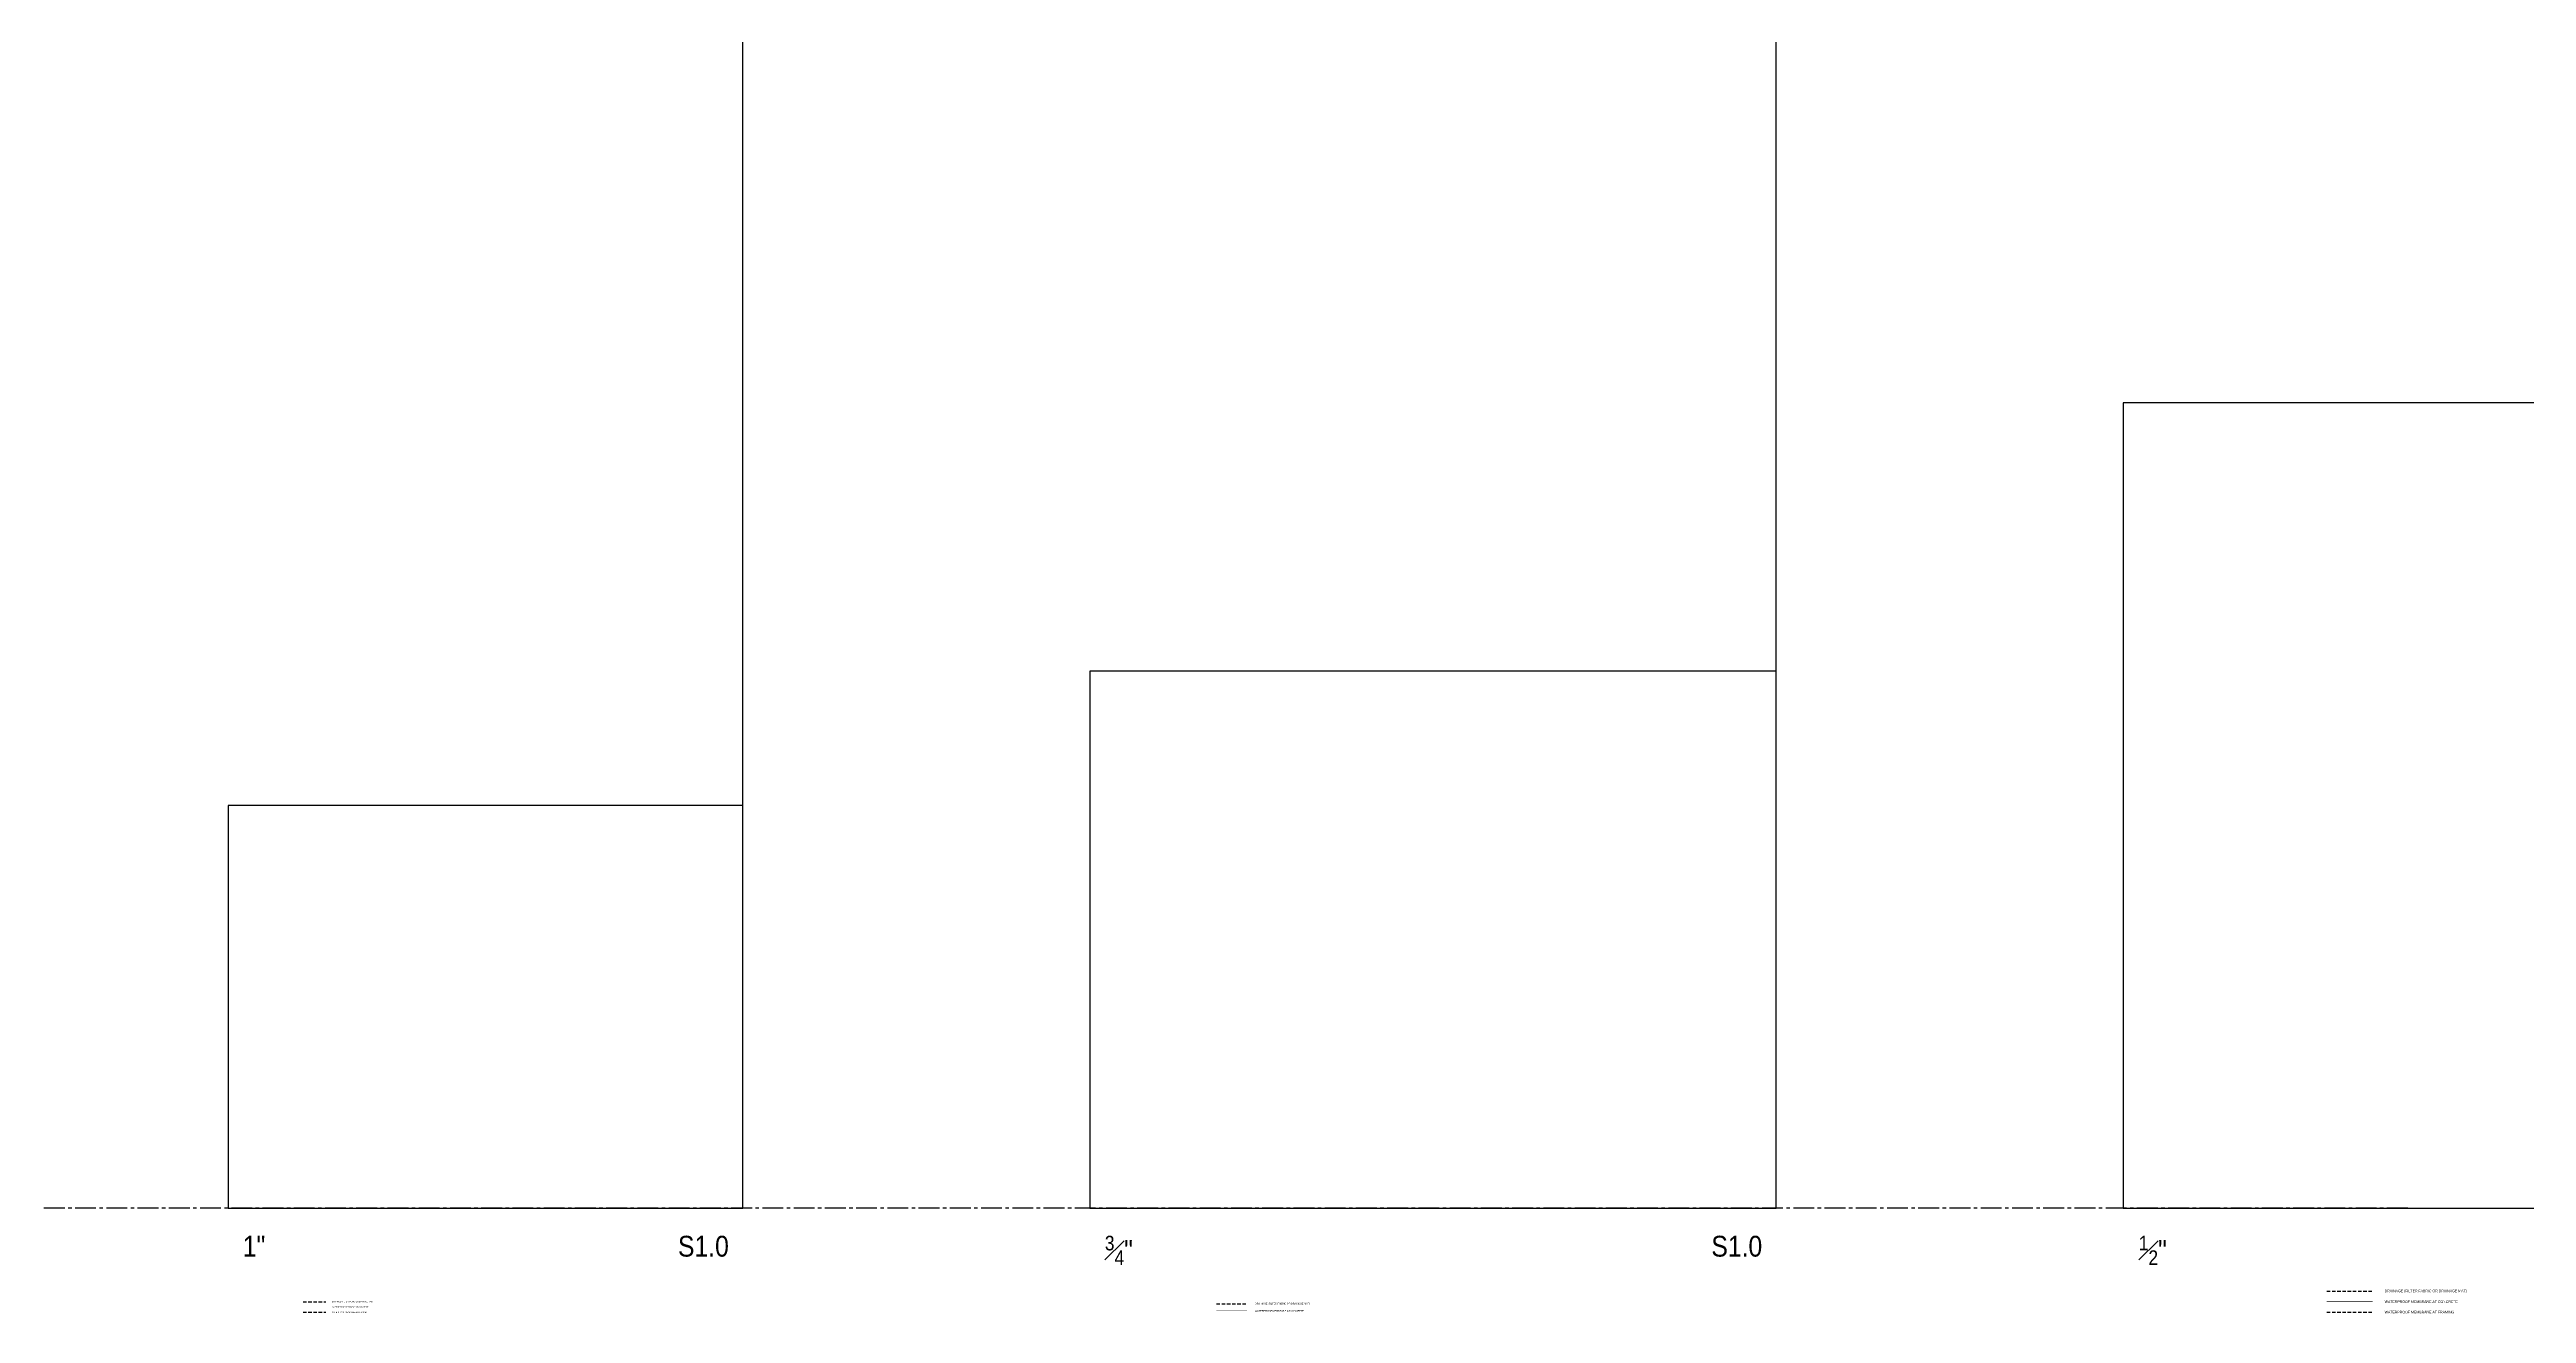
# Model space of a CAD drawing. Header units: inches. Extents: x -16404 to 14624, y -1591 to 16152.
# Drawn here: x 7747 to 9888, y -91 to 1001 of the extents above; entities that cross this region are included whole.
import ezdxf
from ezdxf import colors
from ezdxf.entities.mleader import LeaderData, LeaderLine
from ezdxf.math import Vec2, Vec3

# ---------------------------------------------------------------- set-up
doc = ezdxf.new("R2010")
doc.units = ezdxf.units.IN
doc.header["$LTSCALE"] = 24
doc.header["$MEASUREMENT"] = 0
doc.linetypes.add('CENTER2', pattern=[1.125, 0.75, -0.125, 0.125, -0.125])
doc.linetypes.add('HIDDEN2', pattern=[0.1875, 0.125, -0.0625])
doc.layers.get('0').update_dxf_attribs({"linetype": 'CONTINUOUS'})
doc.layers.add('DESIGNER COMMENTS', color=221, linetype='CONTINUOUS', plot=False)
doc.layers.add('S-ANNO-GRID-NONPLOT', color=251, linetype='CONTINUOUS', plot=False)
doc.layers.add('S-ANNO-NOTE', color=4, linetype='CONTINUOUS')
doc.layers.add('S-MEMBRANE', color=6, linetype='HIDDEN2')
doc.styles.add('Arial', font='arial.ttf', dxfattribs={"width": 0.85})

# ---------------------------------------------------------------- blocks, each defined once
blk = doc.blocks.new('_Open90')
at = {"color": 0, "linetype": 'ByBlock', "lineweight": -2}
for p, q in [((0, 0), (-1, 0)), ((-0.5, 0.5), (0, 0)), ((0, 0), (-0.5, -0.5))]:
    blk.add_line(p, q, dxfattribs=at)

msp = doc.modelspace()

# ---------------------------------------------------------------- linework, layer by layer
at = {"layer": 'S-ANNO-GRID-NONPLOT'}
for p, q in [((8346.27297, 0), (8346.27297, 7896)), ((9239.38816, 0), (9239.38816, 7896))]:
    msp.add_line(p, q, dxfattribs=at)
at = {"layer": 'S-ANNO-GRID-NONPLOT', "linetype": 'CENTER2'}
msp.add_line((9785.30455, 0), (6519.53048, 0), dxfattribs=at)
at = {"layer": 'S-ANNO-GRID-NONPLOT'}
for points in [[(9539.38816, 0), (10429.06095, 0), (10429.06095, 696), (9539.38816, 696)], [(8646.27297, 0), (9239.38816, 0), (9239.38816, 464), (8646.27297, 464)], [(7901.43657, 0), (8346.27297, 0), (8346.27297, 348), (7901.43657, 348)]]:
    msp.add_lwpolyline(points, close=True, dxfattribs=at)
at = {"layer": 'S-MEMBRANE', "color": 2, "linetype": 'HIDDEN2'}
for p, q in [((7966.25612, -81.05883), (7986.09503, -81.05883)), ((8755.72991, -82.84828), (8782.18178, -82.84828)), ((9715.34181, -71.93991), (9755.01962, -71.93991))]:
    msp.add_line(p, q, dxfattribs=at)
at = {"layer": 'S-MEMBRANE'}
for p, q in [((7966.25612, -90.05883), (7986.09503, -90.05883)), ((9715.34181, -89.93991), (9755.01962, -89.93991))]:
    msp.add_line(p, q, dxfattribs=at)
at = {"layer": 'S-MEMBRANE', "color": 4, "linetype": 'HIDDEN2'}
for points, const_width in [([(7966.25612, -85.55883), (7986.09503, -85.55883)], 0.25), ([(9715.34181, -80.93991), (9755.01962, -80.93991)], 0.5), ([(8755.72991, -88.84828), (8782.18178, -88.84828)], 0.33333)]:
    msp.add_lwpolyline(points, dxfattribs=dict(at, const_width=const_width))

# ---------------------------------------------------------------- texts
at = {"layer": 'S-ANNO-GRID-NONPLOT', "color": 191, "char_height": 18, "width": 59.0975878, "style": 'Arial'}
for s, insert, attachment_point in [('1"', (7914.18657, -24), 1), ('S1.0', (8334.27297, -24), 3), ('\\A1;{\\H0.7x;\\S3#4;}"', (8659.27297, -24), 1), ('S1.0', (9227.38816, -24), 3), ('\\A1;{\\H0.7x;\\S1#2;}"', (9552.88816, -24), 1)]:
    msp.add_mtext(s, dxfattribs=dict(at, insert=insert, attachment_point=attachment_point))
at = {"layer": 'S-ANNO-NOTE', "color": 191, "attachment_point": 4, "style": 'Arial'}
for s, insert, char_height, width in [('WATERPROOF MEMBRANE AT CONCRETE', (7991.2588, -85.58806), 1.125, 42.2074881), ('DRAINAGE (FILTER FABRIC OR DRAINAGE MAT)', (7991.2588, -81.08806), 1.125, 42.2074881), ('DRAINAGE (FILTER FABRIC OR DRAINAGE MAT)', (8789.06682, -82.88724), 1.5, 56.2766508), ('WATERPROOF MEMBRANE AT CONCRETE', (9765.34717, -80.99836), 2.25, 84.4149763), ('DRAINAGE (FILTER FABRIC OR DRAINAGE MAT)', (9765.34717, -71.99836), 2.25, 84.4149763), ('WATERPROOF MEMBRANE AT FRAMING', (7991.2588, -90.08806), 1.125, 42.2074881), ('WATERPROOF MEMBRANE AT CONCRETE', (8789.06682, -88.88724), 1.5, 56.2766508), ('WATERPROOF MEMBRANE AT FRAMING', (9765.34717, -89.99836), 2.25, 84.4149763)]:
    msp.add_mtext(s, dxfattribs=dict(at, insert=insert, char_height=char_height, width=width))

# ---------------------------------------------------------------- leaders
at = {"layer": 'DESIGNER COMMENTS'}
ml = msp.add_multileader_mtext('Standard', dxfattribs=at)
ml.set_content('\\A1;{\\L\\C256;IMPORTANT DESIGNER NOTE:\\l IF YOUR LEDGER DOES NOT ALLOW FOR THE FULL DEPTH OF NAILS SPECIFIED IN THIS CHART.  USE THE CHART TO THE RIGHT AND APPLY ALLOWABLE LOAD REDUCTION FACTOR (REF. PG. 22 OF SIMPSON CATALOG C-C-2019)}', color=4, style='Arial')
ml.set_leader_properties(color=256)
ml.set_arrow_properties(name='OPEN90')
ml.build(insert=Vec2(0, 0))
ml.multileader.update_dxf_attribs({"dogleg_length": 0.36, "arrow_head_size": 5.25, "scale": 48})
ctx = ml.context
ctx.base_point, ctx.scale, ctx.char_height, ctx.arrow_head_size, ctx.landing_gap_size, ctx.plane_origin = Vec3(7749.57679, 7516.2281), 48, 6, 5.25, 4.32, Vec3(7940.50091, 7764.19966)
notes = []
notes.append((ctx, [(0, (0, 0, 0), (0, 0), (1, 0), 1, [])]))
ctx.mtext.insert, ctx.mtext.width, ctx.mtext.defined_height, ctx.mtext.flow_direction = Vec3(7753.89679, 7520.11009), 143.1324041, 28.50097, 5
ml = msp.add_multileader_mtext('Standard', dxfattribs=at)
ml.set_content('\\A1;{\\L\\C256;IMPORTANT DESIGNER NOTE:\\l IF YOUR LEDGER DOES NOT ALLOW FOR THE FULL DEPTH OF NAILS SPECIFIED IN THIS CHART.  USE THE CHART TO THE RIGHT AND APPLY ALLOWABLE LOAD REDUCTION FACTOR (REF. PG. 22 OF SIMPSON CATALOG C-C-2019)}', color=4, style='Arial')
ml.set_leader_properties(color=256)
ml.set_arrow_properties(name='OPEN90')
ml.build(insert=Vec2(0, 0))
ml.multileader.update_dxf_attribs({"dogleg_length": 0.36, "arrow_head_size": 5.25, "scale": 48})
ctx = ml.context
ctx.base_point, ctx.scale, ctx.char_height, ctx.arrow_head_size, ctx.landing_gap_size, ctx.plane_origin = Vec3(1680.51869, 7333.32569), 48, 6, 5.25, 4.32, Vec3(1871.4428, 7581.29725)
notes.append((ctx, [(0, (0, 0, 0), (0, 0), (1, 0), 1, [])]))
ctx.mtext.insert, ctx.mtext.width, ctx.mtext.defined_height, ctx.mtext.flow_direction = Vec3(1684.83869, 7337.20768), 143.1324041, 28.50097, 5
ml = msp.add_multileader_mtext('Standard', dxfattribs=at)
ml.set_content('\\A1;{\\L\\C256;DESIGNER NOTE:\\l THIS DETAIL ALTERNATIVE INCLUDES EQUIVALENT HDU & HDUE HOLDOWNS FOR PROJECTS WHERE BOTH ARE USED}', color=4, style='Arial')
ml.set_leader_properties(color=256)
ml.set_arrow_properties(name='OPEN90')
ml.build(insert=Vec2(0, 0))
ml.multileader.update_dxf_attribs({"dogleg_length": 0.36, "arrow_head_size": 5.25, "scale": 48})
ctx = ml.context
ctx.base_point, ctx.scale, ctx.char_height, ctx.arrow_head_size, ctx.landing_gap_size, ctx.plane_origin = Vec3(1698.96906, 2871.96546), 48, 6, 5.25, 4.32, Vec3(1889.89318, 3119.10619)
notes.append((ctx, [(0, (0, 0, 0), (0, 0), (1, 0), 1, [])]))
ctx.mtext.insert, ctx.mtext.width, ctx.mtext.defined_height, ctx.mtext.flow_direction = Vec3(1703.28906, 2875.01662), 152.2860168, 28.50097, 5
ml = msp.add_multileader_mtext('Standard', dxfattribs=at)
ml.set_content('\\A1;{\\L\\C256;DESIGNER NOTE:\\l REPLACE "HOLDOWN ANCHORAGE AT FOUNDATION" DETAIL WITH DETAIL BELOW IF HDU HOLDOWNS ARE USED INSTEAD OF HDUE HOLDOWNS}', color=4, style='Arial')
ml.set_leader_properties(color=256)
ml.set_arrow_properties(name='OPEN90')
ml.build(insert=Vec2(0, 0))
ml.multileader.update_dxf_attribs({"dogleg_length": 0.36, "arrow_head_size": 5.25, "scale": 48})
ctx = ml.context
ctx.base_point, ctx.scale, ctx.char_height, ctx.arrow_head_size, ctx.landing_gap_size, ctx.plane_origin = Vec3(1698.96906, 2624.11849), 48, 6, 5.25, 4.32, Vec3(1889.89318, 2871.25922)
notes.append((ctx, [(0, (0, 0, 0), (0, 0), (1, 0), 1, [])]))
ctx.mtext.insert, ctx.mtext.width, ctx.mtext.defined_height, ctx.mtext.flow_direction = Vec3(1703.28906, 2627.16965), 152.2860168, 28.50097, 5
for ctx, leaders in notes:
    for number, flags, end, landing, length, lines in leaders:
        leader = LeaderData()
        leader.index, (leader.has_last_leader_line, leader.has_dogleg_vector, leader.attachment_direction) = number, flags
        leader.last_leader_point, leader.dogleg_vector, leader.dogleg_length = Vec3(end), Vec3(landing), length
        for number, points, colour, breaks in lines:
            line = LeaderLine()
            line.index, line.vertices, line.color, line.breaks = number, Vec3.list(points), colors.encode_raw_color(colour), breaks
            leader.lines.append(line)
        ctx.leaders.append(leader)

doc.saveas('drawing.dxf')
